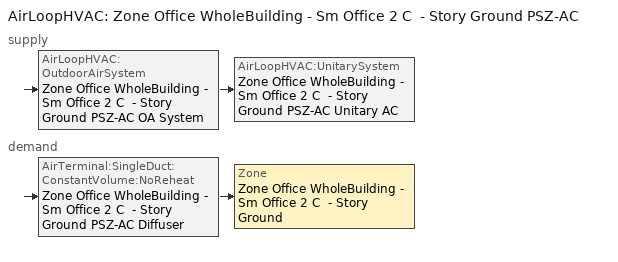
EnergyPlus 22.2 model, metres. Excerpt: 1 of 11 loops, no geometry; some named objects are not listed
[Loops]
AirLoopHVAC 'Zone Office WholeBuilding - Sm Office 2 C  - Story Ground PSZ-AC'
 supply: AirLoopHVAC:OutdoorAirSystem 'Zone Office WholeBuilding - Sm Office 2 C  - Story Ground PSZ-AC OA System' > AirLoopHVAC:UnitarySystem 'Zone Office WholeBuilding - Sm Office 2 C  - Story Ground PSZ-AC Unitary AC'
 demand: AirTerminal:SingleDuct:ConstantVolume:NoReheat 'Zone Office WholeBuilding - Sm Office 2 C  - Story Ground PSZ-AC Diffuser' > Zone 'Zone Office WholeBuilding - Sm Office 2 C  - Story Ground'
[ZoneControl:Thermostat]
Zone Office WholeBuilding - Sm Office 2 C  - Story Ground Thermostat: Zone or ZoneList=Zone Office WholeBuilding - Sm Office 2 C  - Story Ground; Control Type Schedule=Zone Office WholeBuilding - Sm Office 2 C  - Story Ground Thermostat Schedule; Control 1=Office WholeBuilding - Sm Office 2 - 90.1-2010 Thermostat 6; Temperature Difference Between Cutout And Setpoint {deltaC}=0
[ThermostatSetpoint:DualSetpoint]
Office WholeBuilding - Sm Office 2 - 90.1-2010 Thermostat 6: Heating Setpoint Temperature Schedule=OfficeSmall HTGSETP_SCH_NO_OPTIMUM; Cooling Setpoint Temperature Schedule=OfficeSmall CLGSETP_SCH_NO_OPTIMUM
[AirTerminal:SingleDuct:ConstantVolume:NoReheat]
Zone Office WholeBuilding - Sm Office 2 C  - Story Ground PSZ-AC Diffuser: Availability Schedule=Always On Discrete; Maximum Air Flow Rate {m3/s}=AutoSize
[Zone equipment]
Zone Office WholeBuilding - Sm Office 2 C  - Story Ground: Zone Office WholeBuilding - Sm Office 2 C  - Story Ground PSZ-AC Diffuser
[Sizing:Zone]
Zone Office WholeBuilding - Sm Office 2 C  - Story Ground: Zone Cooling Design Supply Air Temperature Input Method=SupplyAirTemperature; Zone Cooling Design Supply Air Temperature {C}=12.7778; Zone Cooling Design Supply Air Temperature Difference {deltaC}=11.11; Zone Heating Design Supply Air Temperature Input Method=SupplyAirTemperature; Zone Heating Design Supply Air Temperature {C}=50; Zone Heating Design Supply Air Temperature Difference {deltaC}=11.11; Zone Cooling Design Supply Air Humidity Ratio {kgWater/kgDryAir}=0.0085; Zone Heating Design Supply Air Humidity Ratio {kgWater/kgDryAir}=0.008; Design Specification Outdoor Air Object=Zone Office WholeBuilding - Sm Office 2 C  - Story Ground DSOA Space List; Cooling Design Air Flow Method=DesignDay; Cooling Design Air Flow Rate {m3/s}=0; Cooling Minimum Air Flow per Zone Floor Area {m3/s-m2}=0.000762; Cooling Minimum Air Flow {m3/s}=0; Cooling Minimum Air Flow Fraction=0; Heating Design Air Flow Method=DesignDay; Heating Design Air Flow Rate {m3/s}=0; Heating Maximum Air Flow per Zone Floor Area {m3/s-m2}=0.002032; Heating Maximum Air Flow {m3/s}=0.141576; Heating Maximum Air Flow Fraction=0.3; Account for Dedicated Outdoor Air System=No; Zone Load Sizing Method=Sensible Load Only No Latent Load; Zone Latent Cooling Design Supply Air Humidity Ratio Input Method=HumidityRatioDifference; Zone Cooling Design Supply Air Humidity Ratio Difference {kgWater/kgDryAir}=0.005; Zone Latent Heating Design Supply Air Humidity Ratio Input Method=HumidityRatioDifference; Zone Humidification Design Supply Air Humidity Ratio Difference {kgWater/kgDryAir}=0.005
[Controller:MechanicalVentilation]
Controller Mechanical Ventilation 7: Availability Schedule=Zone Office WholeBuilding - Sm Office 2 C  - Story Ground PSZ-AC Occ Sch; Demand Controlled Ventilation=No; System Outdoor Air Method=ZoneSum; Zone or ZoneList Name 1=Zone Office WholeBuilding - Sm Office 2 C  - Story Ground; Design Specification Outdoor Air Object Name 1=Office WholeBuilding - Sm Office 2 Ventilation
[DesignSpecification:OutdoorAir]
Office WholeBuilding - Sm Office 2 Ventilation: Outdoor Air Method=Sum; Outdoor Air Flow per Person {m3/s-person}=0; Outdoor Air Flow per Zone Floor Area {m3/s-m2}=0.0004318; Outdoor Air Flow per Zone {m3/s}=0; Outdoor Air Flow Air Changes per Hour {1/hr}=0
[DesignSpecification:OutdoorAir:SpaceList]
Zone Office WholeBuilding - Sm Office 2 C  - Story Ground DSOA Space List: Space Name 1=Office WholeBuilding - Sm Office 2 C  - Story Ground; Space Design Specification Outdoor Air Object Name 1=Office WholeBuilding - Sm Office 2 Ventilation
[AirLoopHVAC]
Zone Office WholeBuilding - Sm Office 2 C  - Story Ground PSZ-AC: Design Supply Air Flow Rate {m3/s}=AutoSize; Design Return Air Flow Fraction of Supply Air Flow=1
[Sizing:System]
Zone Office WholeBuilding - Sm Office 2 C  - Story Ground PSZ-AC: Type of Load to Size On=Sensible; Design Outdoor Air Flow Rate {m3/s}=Autosize; Central Heating Maximum System Air Flow Ratio=1; Preheat Design Temperature {C}=7.22222; Preheat Design Humidity Ratio {kgWater/kgDryAir}=0.008; Precool Design Temperature {C}=12.7778; Precool Design Humidity Ratio {kgWater/kgDryAir}=0.008; Central Cooling Design Supply Air Temperature {C}=12.7778; Central Heating Design Supply Air Temperature {C}=50; Type of Zone Sum to Use=Coincident; 100% Outdoor Air in Cooling=No; 100% Outdoor Air in Heating=No; Central Cooling Design Supply Air Humidity Ratio {kgWater/kgDryAir}=0.0085; Central Heating Design Supply Air Humidity Ratio {kgWater/kgDryAir}=0.008; Cooling Supply Air Flow Rate Method=DesignDay; Cooling Supply Air Flow Rate {m3/s}=0; Cooling Supply Air Flow Rate Per Floor Area {m3/s-m2}=0.00996765; Cooling Fraction of Autosized Cooling Supply Air Flow Rate=1; Cooling Supply Air Flow Rate Per Unit Cooling Capacity {m3/s-W}=3.94755e-05; Heating Supply Air Flow Rate Method=DesignDay; Heating Supply Air Flow Rate {m3/s}=0; Heating Supply Air Flow Rate Per Floor Area {m3/s-m2}=0.00996765; Heating Fraction of Autosized Heating Supply Air Flow Rate=1; Heating Fraction of Autosized Cooling Supply Air Flow Rate=1; Heating Supply Air Flow Rate Per Unit Heating Capacity {m3/s-W}=3.15882e-05; System Outdoor Air Method=ZoneSum; Zone Maximum Outdoor Air Fraction=1; Cooling Design Capacity Method=CoolingDesignCapacity; Cooling Design Capacity {W}=Autosize; Cooling Design Capacity Per Floor Area {W/m2}=234.7; Fraction of Autosized Cooling Design Capacity=1; Heating Design Capacity Method=HeatingDesignCapacity; Heating Design Capacity {W}=Autosize; Heating Design Capacity Per Floor Area {W/m2}=157; Fraction of Autosized Heating Design Capacity=1; Central Cooling Capacity Control Method=OnOff; Occupant Diversity=Autosize
[Controller:OutdoorAir]
Zone Office WholeBuilding - Sm Office 2 C  - Story Ground PSZ-AC OA System Controller: Minimum Outdoor Air Flow Rate {m3/s}=Autosize; Maximum Outdoor Air Flow Rate {m3/s}=Autosize; Economizer Control Type=NoEconomizer; Economizer Control Action Type=ModulateFlow; Economizer Maximum Limit Dry-Bulb Temperature {C}=28; Economizer Maximum Limit Enthalpy {J/kg}=64000; Lockout Type=LockoutWithHeating; Minimum Limit Type=FixedMinimum; Minimum Outdoor Air Schedule=Zone Office WholeBuilding - Sm Office 2 C  - Story Ground PSZ-AC Occ Sch; Maximum Fraction of Outdoor Air Schedule=ZoneOfficeWholeBuildingSmOffice2CStoryGroundPSZACmaxOASch; Mechanical Ventilation Controller=Controller Mechanical Ventilation 7; High Humidity Control=No; Control High Indoor Humidity Based on Outdoor Humidity Ratio=Yes; Heat Recovery Bypass Control Type=BypassWhenWithinEconomizerLimits
[SetpointManager:MixedAir]
Zone Office WholeBuilding - Sm Office 2 C  - Story Ground PSZ-AC Mixed Air Node OS Default SPM: Control Variable=Temperature; Setpoint Node or NodeList=Zone Office WholeBuilding - Sm Office 2 C  - Story Ground PSZ-AC Mixed Air Node
[AirLoopHVAC:UnitarySystem]
Zone Office WholeBuilding - Sm Office 2 C  - Story Ground PSZ-AC Unitary AC: Control Type=Load; Controlling Zone or Thermostat Location=Zone Office WholeBuilding - Sm Office 2 C  - Story Ground; Dehumidification Control Type=None; Availability Schedule=Outage Availability Schedule; Supply Fan=Zone Office WholeBuilding - Sm Office 2 C  - Story Ground PSZ-AC Fan; Fan Placement=DrawThrough; Supply Air Fan Operating Mode Schedule=Zone Office WholeBuilding - Sm Office 2 C  - Story Ground PSZ-AC Occ Sch; Heating Coil=Zone Office WholeBuilding - Sm Office 2 C  - Story Ground PSZ-AC Gas Htg Coil 41kBtu/hr 0.8 Thermal Eff; DX Heating Coil Sizing Ratio=1; Cooling Coil=Zone Office WholeBuilding - Sm Office 2 C  - Story Ground PSZ-AC 1spd DX AC Clg Coil 16kBtu/hr 13.0SEER; Use DOAS DX Cooling Coil=No; Minimum Supply Air Temperature {C}=2; Latent Load Control=SensibleOnlyLoadControl; Supplemental Heating Coil=Zone Office WholeBuilding - Sm Office 2 C  - Story Ground PSZ-AC No Heat; Cooling Supply Air Flow Rate {m3/s}=Autosize; Heating Supply Air Flow Rate {m3/s}=Autosize; No Load Supply Air Flow Rate {m3/s}=Autosize; Maximum Supply Air Temperature {C}=80; Maximum Outdoor Dry-Bulb Temperature for Supplemental Heater Operation {C}=21; Maximum Cycling Rate {cycles/hr}=2.5; Heat Pump Time Constant {s}=60; Fraction of On-Cycle Power Use=0.01; Heat Pump Fan Delay Time {s}=60; Ancillary On-Cycle Electric Power {W}=0; Ancillary Off-Cycle Electric Power {W}=0
[Fan:OnOff]
Zone Office WholeBuilding - Sm Office 2 C  - Story Ground PSZ-AC Fan: Availability Schedule=Always On Discrete; Fan Total Efficiency=0.55575; Pressure Rise {Pa}=622.722; Maximum Flow Rate {m3/s}=Autosize; Motor Efficiency=0.855; Motor In Airstream Fraction=1; Fan Power Ratio Function of Speed Ratio Curve=Fan On Off Power Curve 6; Fan Efficiency Ratio Function of Speed Ratio Curve=Fan On Off Efficiency Curve 6
[Coil:Heating:Fuel]
Zone Office WholeBuilding - Sm Office 2 C  - Story Ground PSZ-AC Gas Htg Coil 41kBtu/hr 0.8 Thermal Eff: Availability Schedule=Always On Discrete; Fuel Type=NaturalGas; Burner Efficiency=0.8; Nominal Capacity {W}=AutoSize; Parasitic Electric Load {W}=0; Parasitic Fuel Load {W}=0
[Coil:Cooling:DX:SingleSpeed]
Zone Office WholeBuilding - Sm Office 2 C  - Story Ground PSZ-AC 1spd DX AC Clg Coil 16kBtu/hr 13.0SEER: Availability Schedule=Always On Discrete; Gross Rated Total Cooling Capacity {W}=Autosize; Gross Rated Sensible Heat Ratio=Autosize; Gross Rated Cooling COP {W/W}=3.91157; Rated Air Flow Rate {m3/s}=Autosize; Rated Evaporator Fan Power Per Volume Flow Rate 2017 {W/(m3/s)}=773.3; Rated Evaporator Fan Power Per Volume Flow Rate 2023 {W/(m3/s)}=934.4; Total Cooling Capacity Function of Temperature Curve=PSZ-Fine Storage DX Coil Cap-FT; Total Cooling Capacity Function of Flow Fraction Curve=DX Coil Cap-FF; Energy Input Ratio Function of Temperature Curve=PSZ-AC DX Coil EIR-FT; Energy Input Ratio Function of Flow Fraction Curve=Split DX Coil EIR-FF; Part Load Fraction Correlation Curve=HPACCOOLPLFFPLR; Minimum Outdoor Dry-Bulb Temperature for Compressor Operation {C}=-25; Nominal Time for Condensate Removal to Begin {s}=0; Ratio of Initial Moisture Evaporation Rate and Steady State Latent Capacity=0; Maximum Cycling Rate {cycles/hr}=0; Latent Capacity Time Constant {s}=0; Condenser Type=AirCooled; Evaporative Condenser Effectiveness=0.9; Evaporative Condenser Air Flow Rate {m3/s}=Autosize; Evaporative Condenser Pump Rated Power Consumption {W}=Autosize; Crankcase Heater Capacity {W}=0; Maximum Outdoor Dry-Bulb Temperature for Crankcase Heater Operation {C}=10; Basin Heater Capacity {W/K}=0; Basin Heater Setpoint Temperature {C}=2
[Coil:Heating:Electric]
Zone Office WholeBuilding - Sm Office 2 C  - Story Ground PSZ-AC No Heat: Availability Schedule=Always Off Discrete; Efficiency=1; Nominal Capacity {W}=0
[SetpointManager:SingleZone:Reheat]
Zone Office WholeBuilding - Sm Office 2 C  - Story Ground Setpoint Manager SZ Reheat: Control Variable=Temperature; Minimum Supply Air Temperature {C}=12.7778; Maximum Supply Air Temperature {C}=50; Control Zone=Zone Office WholeBuilding - Sm Office 2 C  - Story Ground; Setpoint Node or NodeList=Zone Office WholeBuilding - Sm Office 2 C  - Story Ground PSZ-AC Supply Outlet Node
[Schedule:Day:Interval]
OfficeSmall HTGSETP_SCH_NO_OPTIMUM Default; autogen OfficeSmall HTGSETP_SCH_NO_OPTIMUM 0_day_sch: Average, 06:00, 18.3368, 19:00, 18.3368, 24:00, 18.3368
Schedule Day 241: No, 01:00, 3.0562, 02:00, 6.11233, 03:00, 9.16845, 04:00, 12.2246, 05:00, 15.2807, 06:00, 18.3368, 07:00, 18.3368, 08:00, 18.3368, 09:00, 18.3368, 10:00, 18.3368, 11:00, 18.3368, 12:00, 18.3368, 13:00, 18.3368, 14:00, 18.3368, 15:00, 18.3368, 16:00, 18.3368, 17:00, 0, 18:00, 0, 19:00, 0, 20:00, 0, 21:00, 0, 22:00, 0, 23:00, 0, 24:00, 0
Schedule Day 242; Schedule Day 243; Schedule Day 244; Schedule Day 245; Schedule Day 246; Schedule Day 247; Schedule Day 210; Schedule Day 211; Schedule Day 212; Schedule Day 213; Schedule Day 214; Schedule Day 215; Schedule Day 10; Schedule Day 11; Schedule Day 12; Schedule Day 13; Schedule Day 14; Schedule Day 15; Schedule Day 50; Schedule Day 51; Schedule Day 52; Schedule Day 53; Schedule Day 54; Schedule Day 55: No, 01:00, 0, 02:00, 0, 03:00, 0, 04:00, 0, 05:00, 0, 06:00, 0, 07:00, 0, 08:00, 0, 09:00, 0, 10:00, 0, 11:00, 0, 12:00, 0, 13:00, 0, 14:00, 0, 15:00, 0, 16:00, 0, 17:00, 0, 18:00, 0, 19:00, 0, 20:00, 0, 21:00, 0, 22:00, 0, 23:00, 0, 24:00, 0
Schedule Day 248: No, 01:00, 0, 02:00, 0, 03:00, 0, 04:00, 0, 05:00, 0, 06:00, 0, 07:00, 0, 08:00, 0, 09:00, 0, 10:00, 0, 11:00, 0, 12:00, 0, 13:00, 0, 14:00, 0, 15:00, 0, 16:00, 0, 17:00, 18.3368, 18:00, 18.3368, 19:00, 18.3368, 20:00, 18.3368, 21:00, 18.3368, 22:00, 18.3368, 23:00, 18.3368, 24:00, 18.3368
OfficeSmall HTGSETP_SCH_NO_OPTIMUM Summer Design Day: No, 24:00, 15.56
OfficeSmall HTGSETP_SCH_NO_OPTIMUM Winter Design Day: No, 24:00, 21.11
OfficeSmall CLGSETP_SCH_NO_OPTIMUM Default: Average, 04:30, 69.3215, 24:00, 70.498
Schedule Day 209: No, 01:00, 15.4051, 02:00, 30.8098, 03:00, 46.2145, 04:00, 61.6192, 05:00, 69.3517, 06:00, 69.412, 07:00, 69.4723, 08:00, 69.5327, 09:00, 69.593, 10:00, 69.6533, 11:00, 69.7137, 12:00, 69.774, 13:00, 69.8343, 14:00, 69.8947, 15:00, 69.955, 16:00, 70.0153, 17:00, 0, 18:00, 0, 19:00, 0, 20:00, 0, 21:00, 0, 22:00, 0, 23:00, 0, 24:00, 0
Schedule Day 216: No, 01:00, 0, 02:00, 0, 03:00, 0, 04:00, 0, 05:00, 0, 06:00, 0, 07:00, 0, 08:00, 0, 09:00, 0, 10:00, 0, 11:00, 0, 12:00, 0, 13:00, 0, 14:00, 0, 15:00, 0, 16:00, 0, 17:00, 70.0756, 18:00, 70.136, 19:00, 70.1963, 20:00, 70.2566, 21:00, 70.317, 22:00, 70.3773, 23:00, 70.4376, 24:00, 70.498
OfficeSmall CLGSETP_SCH_NO_OPTIMUM Summer Design Day: No, 24:00, 23.89
OfficeSmall CLGSETP_SCH_NO_OPTIMUM Winter Design Day: No, 24:00, 29.44
Zone Office WholeBuilding - Sm Office 2 C  - Story Ground PSZ-AC Occ Sch Sunday; Zone Office WholeBuilding - Sm Office 2 C  - Story Ground PSZ-AC Occ Sch Default; Zone Office WholeBuilding - Sm Office 2 C  - Story Ground PSZ-AC Occ Sch Summer Design Day; Zone Office WholeBuilding - Sm Office 2 C  - Story Ground PSZ-AC Occ Sch Winter Design Day: No, 24:00, 1
Schedule Day 9: No, 01:00, 1, 02:00, 1, 03:00, 1, 04:00, 1, 05:00, 1, 06:00, 1, 07:00, 1, 08:00, 1, 09:00, 1, 10:00, 1, 11:00, 1, 12:00, 1, 13:00, 1, 14:00, 1, 15:00, 1, 16:00, 1, 17:00, 0, 18:00, 0, 19:00, 0, 20:00, 0, 21:00, 0, 22:00, 0, 23:00, 0, 24:00, 0
Schedule Day 16: No, 01:00, 0, 02:00, 0, 03:00, 0, 04:00, 0, 05:00, 0, 06:00, 0, 07:00, 0, 08:00, 0, 09:00, 0, 10:00, 0, 11:00, 0, 12:00, 0, 13:00, 0, 14:00, 0, 15:00, 0, 16:00, 0, 17:00, 1, 18:00, 1, 19:00, 1, 20:00, 1, 21:00, 1, 22:00, 1, 23:00, 1, 24:00, 1
Schedule Day 49: No, 01:00, 0.7, 02:00, 0.7, 03:00, 0.7, 04:00, 0.7, 05:00, 0.7, 06:00, 0.7, 07:00, 0.7, 08:00, 0.7, 09:00, 0.7, 10:00, 0.7, 11:00, 0.7, 12:00, 0.7, 13:00, 0.7, 14:00, 0.7, 15:00, 0.7, 16:00, 0.7, 17:00, 0, 18:00, 0, 19:00, 0, 20:00, 0, 21:00, 0, 22:00, 0, 23:00, 0, 24:00, 0
Schedule Day 56: No, 01:00, 0, 02:00, 0, 03:00, 0, 04:00, 0, 05:00, 0, 06:00, 0, 07:00, 0, 08:00, 0, 09:00, 0, 10:00, 0, 11:00, 0, 12:00, 0, 13:00, 0, 14:00, 0, 15:00, 0, 16:00, 0, 17:00, 0.7, 18:00, 0.7, 19:00, 0.7, 20:00, 0.7, 21:00, 0.7, 22:00, 0.7, 23:00, 0.7, 24:00, 0.7
ZoneOfficeWholeBuildingSmOffice2CStoryGroundPSZACmaxOASchDefault: No, 24:00, 0.7
[Schedule:Week:Daily]
OfficeSmall HTGSETP_SCH_NO_OPTIMUM Week Rule - Jan1-Mar4: OfficeSmall HTGSETP_SCH_NO_OPTIMUM Default, autogen OfficeSmall HTGSETP_SCH_NO_OPTIMUM 0_day_sch, OfficeSmall HTGSETP_SCH_NO_OPTIMUM Default, OfficeSmall HTGSETP_SCH_NO_OPTIMUM Default, OfficeSmall HTGSETP_SCH_NO_OPTIMUM Default, OfficeSmall HTGSETP_SCH_NO_OPTIMUM Default, OfficeSmall HTGSETP_SCH_NO_OPTIMUM Default, OfficeSmall HTGSETP_SCH_NO_OPTIMUM Default, OfficeSmall HTGSETP_SCH_NO_OPTIMUM Summer Design Day, OfficeSmall HTGSETP_SCH_NO_OPTIMUM Winter Design Day, OfficeSmall HTGSETP_SCH_NO_OPTIMUM Default, OfficeSmall HTGSETP_SCH_NO_OPTIMUM Default
OfficeSmall HTGSETP_SCH_NO_OPTIMUM Week Rule - Mar5-Oct28; OfficeSmall HTGSETP_SCH_NO_OPTIMUM Week Rule - Nov12-Dec31: autogen OfficeSmall HTGSETP_SCH_NO_OPTIMUM 0_day_sch, OfficeSmall HTGSETP_SCH_NO_OPTIMUM Default, OfficeSmall HTGSETP_SCH_NO_OPTIMUM Default, OfficeSmall HTGSETP_SCH_NO_OPTIMUM Default, OfficeSmall HTGSETP_SCH_NO_OPTIMUM Default, OfficeSmall HTGSETP_SCH_NO_OPTIMUM Default, OfficeSmall HTGSETP_SCH_NO_OPTIMUM Default, OfficeSmall HTGSETP_SCH_NO_OPTIMUM Default, OfficeSmall HTGSETP_SCH_NO_OPTIMUM Summer Design Day, OfficeSmall HTGSETP_SCH_NO_OPTIMUM Winter Design Day, OfficeSmall HTGSETP_SCH_NO_OPTIMUM Default, OfficeSmall HTGSETP_SCH_NO_OPTIMUM Default
OfficeSmall HTGSETP_SCH_NO_OPTIMUM Week Rule - Oct29-Nov4: autogen OfficeSmall HTGSETP_SCH_NO_OPTIMUM 0_day_sch, OfficeSmall HTGSETP_SCH_NO_OPTIMUM Default, Schedule Day 241, Schedule Day 242, Schedule Day 243, Schedule Day 244, Schedule Day 245, OfficeSmall HTGSETP_SCH_NO_OPTIMUM Default, OfficeSmall HTGSETP_SCH_NO_OPTIMUM Summer Design Day, OfficeSmall HTGSETP_SCH_NO_OPTIMUM Winter Design Day, OfficeSmall HTGSETP_SCH_NO_OPTIMUM Default, OfficeSmall HTGSETP_SCH_NO_OPTIMUM Default
OfficeSmall HTGSETP_SCH_NO_OPTIMUM Week Rule - Nov5-Nov11: Schedule Day 246, Schedule Day 247, Schedule Day 248, OfficeSmall HTGSETP_SCH_NO_OPTIMUM Default, OfficeSmall HTGSETP_SCH_NO_OPTIMUM Default, OfficeSmall HTGSETP_SCH_NO_OPTIMUM Default, OfficeSmall HTGSETP_SCH_NO_OPTIMUM Default, OfficeSmall HTGSETP_SCH_NO_OPTIMUM Default, OfficeSmall HTGSETP_SCH_NO_OPTIMUM Summer Design Day, OfficeSmall HTGSETP_SCH_NO_OPTIMUM Winter Design Day, OfficeSmall HTGSETP_SCH_NO_OPTIMUM Default, OfficeSmall HTGSETP_SCH_NO_OPTIMUM Default
OfficeSmall CLGSETP_SCH_NO_OPTIMUM Week Rule - Jan1-Oct28; OfficeSmall CLGSETP_SCH_NO_OPTIMUM Week Rule - Nov12-Dec31: OfficeSmall CLGSETP_SCH_NO_OPTIMUM Default, OfficeSmall CLGSETP_SCH_NO_OPTIMUM Default, OfficeSmall CLGSETP_SCH_NO_OPTIMUM Default, OfficeSmall CLGSETP_SCH_NO_OPTIMUM Default, OfficeSmall CLGSETP_SCH_NO_OPTIMUM Default, OfficeSmall CLGSETP_SCH_NO_OPTIMUM Default, OfficeSmall CLGSETP_SCH_NO_OPTIMUM Default, OfficeSmall CLGSETP_SCH_NO_OPTIMUM Default, OfficeSmall CLGSETP_SCH_NO_OPTIMUM Summer Design Day, OfficeSmall CLGSETP_SCH_NO_OPTIMUM Winter Design Day, OfficeSmall CLGSETP_SCH_NO_OPTIMUM Default, OfficeSmall CLGSETP_SCH_NO_OPTIMUM Default
OfficeSmall CLGSETP_SCH_NO_OPTIMUM Week Rule - Oct29-Nov4: OfficeSmall CLGSETP_SCH_NO_OPTIMUM Default, OfficeSmall CLGSETP_SCH_NO_OPTIMUM Default, Schedule Day 209, Schedule Day 210, Schedule Day 211, Schedule Day 212, Schedule Day 213, OfficeSmall CLGSETP_SCH_NO_OPTIMUM Default, OfficeSmall CLGSETP_SCH_NO_OPTIMUM Summer Design Day, OfficeSmall CLGSETP_SCH_NO_OPTIMUM Winter Design Day, OfficeSmall CLGSETP_SCH_NO_OPTIMUM Default, OfficeSmall CLGSETP_SCH_NO_OPTIMUM Default
OfficeSmall CLGSETP_SCH_NO_OPTIMUM Week Rule - Nov5-Nov11: Schedule Day 214, Schedule Day 215, Schedule Day 216, OfficeSmall CLGSETP_SCH_NO_OPTIMUM Default, OfficeSmall CLGSETP_SCH_NO_OPTIMUM Default, OfficeSmall CLGSETP_SCH_NO_OPTIMUM Default, OfficeSmall CLGSETP_SCH_NO_OPTIMUM Default, OfficeSmall CLGSETP_SCH_NO_OPTIMUM Default, OfficeSmall CLGSETP_SCH_NO_OPTIMUM Summer Design Day, OfficeSmall CLGSETP_SCH_NO_OPTIMUM Winter Design Day, OfficeSmall CLGSETP_SCH_NO_OPTIMUM Default, OfficeSmall CLGSETP_SCH_NO_OPTIMUM Default
Zone Office WholeBuilding - Sm Office 2 C  - Story Ground PSZ-AC Occ Sch Week Rule - Jan1-Oct28; Zone Office WholeBuilding - Sm Office 2 C  - Story Ground PSZ-AC Occ Sch Week Rule - Nov12-Dec31: Zone Office WholeBuilding - Sm Office 2 C  - Story Ground PSZ-AC Occ Sch Sunday, Zone Office WholeBuilding - Sm Office 2 C  - Story Ground PSZ-AC Occ Sch Sunday, Zone Office WholeBuilding - Sm Office 2 C  - Story Ground PSZ-AC Occ Sch Sunday, Zone Office WholeBuilding - Sm Office 2 C  - Story Ground PSZ-AC Occ Sch Sunday, Zone Office WholeBuilding - Sm Office 2 C  - Story Ground PSZ-AC Occ Sch Default, Zone Office WholeBuilding - Sm Office 2 C  - Story Ground PSZ-AC Occ Sch Sunday, Zone Office WholeBuilding - Sm Office 2 C  - Story Ground PSZ-AC Occ Sch Sunday, Zone Office WholeBuilding - Sm Office 2 C  - Story Ground PSZ-AC Occ Sch Default, Zone Office WholeBuilding - Sm Office 2 C  - Story Ground PSZ-AC Occ Sch Summer Design Day, Zone Office WholeBuilding - Sm Office 2 C  - Story Ground PSZ-AC Occ Sch Winter Design Day, Zone Office WholeBuilding - Sm Office 2 C  - Story Ground PSZ-AC Occ Sch Default, Zone Office WholeBuilding - Sm Office 2 C  - Story Ground PSZ-AC Occ Sch Default
Zone Office WholeBuilding - Sm Office 2 C  - Story Ground PSZ-AC Occ Sch Week Rule - Oct29-Nov4: Zone Office WholeBuilding - Sm Office 2 C  - Story Ground PSZ-AC Occ Sch Sunday, Zone Office WholeBuilding - Sm Office 2 C  - Story Ground PSZ-AC Occ Sch Sunday, Schedule Day 9, Schedule Day 10, Schedule Day 11, Schedule Day 12, Schedule Day 13, Zone Office WholeBuilding - Sm Office 2 C  - Story Ground PSZ-AC Occ Sch Default, Zone Office WholeBuilding - Sm Office 2 C  - Story Ground PSZ-AC Occ Sch Summer Design Day, Zone Office WholeBuilding - Sm Office 2 C  - Story Ground PSZ-AC Occ Sch Winter Design Day, Zone Office WholeBuilding - Sm Office 2 C  - Story Ground PSZ-AC Occ Sch Default, Zone Office WholeBuilding - Sm Office 2 C  - Story Ground PSZ-AC Occ Sch Default
Zone Office WholeBuilding - Sm Office 2 C  - Story Ground PSZ-AC Occ Sch Week Rule - Nov5-Nov11: Schedule Day 14, Schedule Day 15, Schedule Day 16, Zone Office WholeBuilding - Sm Office 2 C  - Story Ground PSZ-AC Occ Sch Sunday, Zone Office WholeBuilding - Sm Office 2 C  - Story Ground PSZ-AC Occ Sch Default, Zone Office WholeBuilding - Sm Office 2 C  - Story Ground PSZ-AC Occ Sch Sunday, Zone Office WholeBuilding - Sm Office 2 C  - Story Ground PSZ-AC Occ Sch Sunday, Zone Office WholeBuilding - Sm Office 2 C  - Story Ground PSZ-AC Occ Sch Default, Zone Office WholeBuilding - Sm Office 2 C  - Story Ground PSZ-AC Occ Sch Summer Design Day, Zone Office WholeBuilding - Sm Office 2 C  - Story Ground PSZ-AC Occ Sch Winter Design Day, Zone Office WholeBuilding - Sm Office 2 C  - Story Ground PSZ-AC Occ Sch Default, Zone Office WholeBuilding - Sm Office 2 C  - Story Ground PSZ-AC Occ Sch Default
ZoneOfficeWholeBuildingSmOffice2CStoryGroundPSZACmaxOASch Week Rule - Jan1-Oct28; ZoneOfficeWholeBuildingSmOffice2CStoryGroundPSZACmaxOASch Week Rule - Nov12-Dec31: ZoneOfficeWholeBuildingSmOffice2CStoryGroundPSZACmaxOASchDefault, ZoneOfficeWholeBuildingSmOffice2CStoryGroundPSZACmaxOASchDefault, ZoneOfficeWholeBuildingSmOffice2CStoryGroundPSZACmaxOASchDefault, ZoneOfficeWholeBuildingSmOffice2CStoryGroundPSZACmaxOASchDefault, ZoneOfficeWholeBuildingSmOffice2CStoryGroundPSZACmaxOASchDefault, ZoneOfficeWholeBuildingSmOffice2CStoryGroundPSZACmaxOASchDefault, ZoneOfficeWholeBuildingSmOffice2CStoryGroundPSZACmaxOASchDefault, ZoneOfficeWholeBuildingSmOffice2CStoryGroundPSZACmaxOASchDefault, ZoneOfficeWholeBuildingSmOffice2CStoryGroundPSZACmaxOASchDefault, ZoneOfficeWholeBuildingSmOffice2CStoryGroundPSZACmaxOASchDefault, ZoneOfficeWholeBuildingSmOffice2CStoryGroundPSZACmaxOASchDefault, ZoneOfficeWholeBuildingSmOffice2CStoryGroundPSZACmaxOASchDefault
ZoneOfficeWholeBuildingSmOffice2CStoryGroundPSZACmaxOASch Week Rule - Oct29-Nov4: ZoneOfficeWholeBuildingSmOffice2CStoryGroundPSZACmaxOASchDefault, ZoneOfficeWholeBuildingSmOffice2CStoryGroundPSZACmaxOASchDefault, Schedule Day 49, Schedule Day 50, Schedule Day 51, Schedule Day 52, Schedule Day 53, ZoneOfficeWholeBuildingSmOffice2CStoryGroundPSZACmaxOASchDefault, ZoneOfficeWholeBuildingSmOffice2CStoryGroundPSZACmaxOASchDefault, ZoneOfficeWholeBuildingSmOffice2CStoryGroundPSZACmaxOASchDefault, ZoneOfficeWholeBuildingSmOffice2CStoryGroundPSZACmaxOASchDefault, ZoneOfficeWholeBuildingSmOffice2CStoryGroundPSZACmaxOASchDefault
ZoneOfficeWholeBuildingSmOffice2CStoryGroundPSZACmaxOASch Week Rule - Nov5-Nov11: Schedule Day 54, Schedule Day 55, Schedule Day 56, ZoneOfficeWholeBuildingSmOffice2CStoryGroundPSZACmaxOASchDefault, ZoneOfficeWholeBuildingSmOffice2CStoryGroundPSZACmaxOASchDefault, ZoneOfficeWholeBuildingSmOffice2CStoryGroundPSZACmaxOASchDefault, ZoneOfficeWholeBuildingSmOffice2CStoryGroundPSZACmaxOASchDefault, ZoneOfficeWholeBuildingSmOffice2CStoryGroundPSZACmaxOASchDefault, ZoneOfficeWholeBuildingSmOffice2CStoryGroundPSZACmaxOASchDefault, ZoneOfficeWholeBuildingSmOffice2CStoryGroundPSZACmaxOASchDefault, ZoneOfficeWholeBuildingSmOffice2CStoryGroundPSZACmaxOASchDefault, ZoneOfficeWholeBuildingSmOffice2CStoryGroundPSZACmaxOASchDefault
[Schedule:Year]
OfficeSmall HTGSETP_SCH_NO_OPTIMUM: OfficeSmall HTGSETP_SCH_NO_OPTIMUM Week Rule - Jan1-Mar4, 1, 1, 3, 4, OfficeSmall HTGSETP_SCH_NO_OPTIMUM Week Rule - Mar5-Oct28, 3, 5, 10, 28, OfficeSmall HTGSETP_SCH_NO_OPTIMUM Week Rule - Oct29-Nov4, 10, 29, 11, 4, OfficeSmall HTGSETP_SCH_NO_OPTIMUM Week Rule - Nov5-Nov11, 11, 5, 11, 11, OfficeSmall HTGSETP_SCH_NO_OPTIMUM Week Rule - Nov12-Dec31, 11, 12, 12, 31
OfficeSmall CLGSETP_SCH_NO_OPTIMUM: OfficeSmall CLGSETP_SCH_NO_OPTIMUM Week Rule - Jan1-Oct28, 1, 1, 10, 28, OfficeSmall CLGSETP_SCH_NO_OPTIMUM Week Rule - Oct29-Nov4, 10, 29, 11, 4, OfficeSmall CLGSETP_SCH_NO_OPTIMUM Week Rule - Nov5-Nov11, 11, 5, 11, 11, OfficeSmall CLGSETP_SCH_NO_OPTIMUM Week Rule - Nov12-Dec31, 11, 12, 12, 31
Zone Office WholeBuilding - Sm Office 2 C  - Story Ground PSZ-AC Occ Sch: Zone Office WholeBuilding - Sm Office 2 C  - Story Ground PSZ-AC Occ Sch Week Rule - Jan1-Oct28, 1, 1, 10, 28, Zone Office WholeBuilding - Sm Office 2 C  - Story Ground PSZ-AC Occ Sch Week Rule - Oct29-Nov4, 10, 29, 11, 4, Zone Office WholeBuilding - Sm Office 2 C  - Story Ground PSZ-AC Occ Sch Week Rule - Nov5-Nov11, 11, 5, 11, 11, Zone Office WholeBuilding - Sm Office 2 C  - Story Ground PSZ-AC Occ Sch Week Rule - Nov12-Dec31, 11, 12, 12, 31
ZoneOfficeWholeBuildingSmOffice2CStoryGroundPSZACmaxOASch: ZoneOfficeWholeBuildingSmOffice2CStoryGroundPSZACmaxOASch Week Rule - Jan1-Oct28, 1, 1, 10, 28, ZoneOfficeWholeBuildingSmOffice2CStoryGroundPSZACmaxOASch Week Rule - Oct29-Nov4, 10, 29, 11, 4, ZoneOfficeWholeBuildingSmOffice2CStoryGroundPSZACmaxOASch Week Rule - Nov5-Nov11, 11, 5, 11, 11, ZoneOfficeWholeBuildingSmOffice2CStoryGroundPSZACmaxOASch Week Rule - Nov12-Dec31, 11, 12, 12, 31
[Schedule:Compact]
Zone Office WholeBuilding - Sm Office 2 C  - Story Ground Thermostat Schedule: Through: 12/31, For: AllDays, Until: 24:00, 4
Outage Availability Schedule: Through: 01/01, For: AllDays, Until: 24:00, 1, Through: 01/02, For: AllDays, Until: 24:00, 1, Through: 01/03, For: AllDays, Until: 24:00, 1, Through: 01/04, For: AllDays, Until: 24:00, 1, Through: 01/05, For: AllDays, Until: 24:00, 1, Through: 01/06, For: AllDays, Until: 24:00, 1, Through: 01/07, For: AllDays, Until: 24:00, 1, Through: 01/08, For: AllDays, Until: 24:00, 1, Through: 01/09, For: AllDays, Until: 24:00, 1, Through: 01/10, For: AllDays, Until: 24:00, 1, Through: 01/11, For: AllDays, Until: 24:00, 1, Through: 01/12, For: AllDays, Until: 24:00, 1, Through: 01/13, For: AllDays, Until: 24:00, 1, Through: 01/14, For: AllDays, Until: 24:00, 1, Through: 01/15, For: AllDays, Until: 24:00, 1, Through: 01/16, For: AllDays, Until: 24:00, 1, Through: 01/17, For: AllDays, Until: 24:00, 1, Through: 01/18, For: AllDays, Until: 24:00, 1, Through: 01/19, For: AllDays, Until: 24:00, 1, Through: 01/20, For: AllDays, Until: 24:00, 1, Through: 01/21, For: AllDays, Until: 24:00, 1, Through: 01/22, For: AllDays, Until: 24:00, 1, Through: 01/23, For: AllDays, Until: 24:00, 1, Through: 01/24, For: AllDays, Until: 24:00, 1, Through: 01/25, For: AllDays, Until: 24:00, 1, Through: 01/26, For: AllDays, Until: 24:00, 1, Through: 01/27, For: AllDays, Until: 24:00, 1, Through: 01/28, For: AllDays, Until: 24:00, 1, Through: 01/29, For: AllDays, Until: 24:00, 1, Through: 01/30, For: AllDays, Until: 24:00, 1, Through: 01/31, For: AllDays, Until: 24:00, 1, Through: 02/01, For: AllDays, Until: 24:00, 1, Through: 02/02, For: AllDays, Until: 24:00, 1, Through: 02/03, For: AllDays, Until: 24:00, 1, Through: 02/04, For: AllDays, Until: 24:00, 1, Through: 02/05, For: AllDays, Until: 24:00, 1, Through: 02/06, For: AllDays, Until: 24:00, 1, Through: 02/07, For: AllDays, Until: 24:00, 1, Through: 02/08, For: AllDays, Until: 24:00, 1, Through: 02/09, For: AllDays, Until: 24:00, 1, Through: 02/10, For: AllDays, Until: 24:00, 1, Through: 02/11, For: AllDays, Until: 24:00, 1, Through: 02/12, For: AllDays, Until: 24:00, 1, Through: 02/13, For: AllDays, Until: 24:00, 1, Through: 02/14, For: AllDays, Until: 24:00, 1, Through: 02/15, For: AllDays, Until: 24:00, 1, Through: 02/16, For: AllDays, Until: 24:00, 1, Through: 02/17, For: AllDays, Until: 24:00, 1, Through: 02/18, For: AllDays, Until: 24:00, 1, Through: 02/19, For: AllDays, Until: 24:00, 1, Through: 02/20, For: AllDays, Until: 24:00, 1, Through: 02/21, For: AllDays, Until: 24:00, 1, Through: 02/22, For: AllDays, Until: 24:00, 1, Through: 02/23, For: AllDays, Until: 24:00, 1, Through: 02/24, For: AllDays, Until: 24:00, 1, Through: 02/25, For: AllDays, Until: 24:00, 1, Through: 02/26, For: AllDays, Until: 24:00, 1, Through: 02/27, For: AllDays, Until: 24:00, 1, Through: 02/28, For: AllDays, Until: 24:00, 1, Through: 03/01, For: AllDays, Until: 24:00, 1, Through: 03/02, For: AllDays, Until: 24:00, 1, Through: 03/03, For: AllDays, Until: 24:00, 1, Through: 03/04, For: AllDays, Until: 24:00, 1, Through: 03/05, For: AllDays, Until: 24:00, 1, Through: 03/06, For: AllDays, Until: 24:00, 1, Through: 03/07, For: AllDays, Until: 24:00, 1, Through: 03/08, For: AllDays, Until: 24:00, 1, Through: 03/09, For: AllDays, Until: 24:00, 1, Through: 03/10, For: AllDays, Until: 24:00, 1, Through: 03/11, For: AllDays, Until: 24:00, 1, Through: 03/12, For: AllDays, Until: 24:00, 1, Through: 03/13, For: AllDays, Until: 24:00, 1, Through: 03/14, For: AllDays, Until: 24:00, 1, Through: 03/15, For: AllDays, Until: 24:00, 1, Through: 03/16, For: AllDays, Until: 24:00, 1, Through: 03/17, For: AllDays, Until: 24:00, 1, Through: 03/18, For: AllDays, Until: 24:00, 1, Through: 03/19, For: AllDays, Until: 24:00, 1, Through: 03/20, For: AllDays, Until: 24:00, 1, Through: 03/21, For: AllDays, Until: 24:00, 1, Through: 03/22, For: AllDays, Until: 24:00, 1, Through: 03/23, For: AllDays, Until: 24:00, 1, Through: 03/24, For: AllDays, Until: 24:00, 1, Through: 03/25, For: AllDays, Until: 24:00, 1, Through: 03/26, For: AllDays, Until: 24:00, 1, Through: 03/27, For: AllDays, Until: 24:00, 1, Through: 03/28, For: AllDays, Until: 24:00, 1, Through: 03/29, For: AllDays, Until: 24:00, 1, Through: 03/30, For: AllDays, Until: 24:00, 1, Through: 03/31, For: AllDays, Until: 24:00, 1, Through: 04/01, For: AllDays, Until: 24:00, 1, Through: 04/02, For: AllDays, Until: 24:00, 1, Through: 04/03, For: AllDays, Until: 24:00, 1, Through: 04/04, For: AllDays, Until: 24:00, 1, Through: 04/05, For: AllDays, Until: 24:00, 1, Through: 04/06, For: AllDays, Until: 24:00, 1, Through: 04/07, For: AllDays, Until: 24:00, 1, Through: 04/08, For: AllDays, Until: 24:00, 1, Through: 04/09, For: AllDays, Until: 24:00, 1, Through: 04/10, For: AllDays, Until: 24:00, 1, Through: 04/11, For: AllDays, Until: 24:00, 1, Through: 04/12, For: AllDays, Until: 24:00, 1, Through: 04/13, For: AllDays, Until: 24:00, 1, Through: 04/14, For: AllDays, Until: 24:00, 1, Through: 04/15, For: AllDays, Until: 24:00, 1, Through: 04/16, For: AllDays, Until: 24:00, 1, Through: 04/17, For: AllDays, Until: 24:00, 1, Through: 04/18, For: AllDays, Until: 24:00, 1, Through: 04/19, For: AllDays, Until: 24:00, 1, Through: 04/20, For: AllDays, Until: 24:00, 1, Through: 04/21, For: AllDays, Until: 24:00, 1, Through: 04/22, For: AllDays, Until: 24:00, 1, Through: 04/23, For: AllDays, Until: 24:00, 1, Through: 04/24, For: AllDays, Until: 24:00, 1, Through: 04/25, For: AllDays, Until: 24:00, 1, Through: 04/26, For: AllDays, Until: 24:00, 1, Through: 04/27, For: AllDays, Until: 24:00, 1, Through: 04/28, For: AllDays, Until: 24:00, 1, Through: 04/29, For: AllDays, Until: 24:00, 1, Through: 04/30, For: AllDays, Until: 24:00, 1, Through: 05/01, For: AllDays, Until: 24:00, 1, Through: 05/02, For: AllDays, Until: 24:00, 1, Through: 05/03, For: AllDays, Until: 24:00, 1, Through: 05/04, For: AllDays, Until: 24:00, 1, Through: 05/05, For: AllDays, Until: 24:00, 1, Through: 05/06, For: AllDays, Until: 24:00, 1, Through: 05/07, For: AllDays, Until: 24:00, 1, Through: 05/08, For: AllDays, Until: 24:00, 1, Through: 05/09, For: AllDays, Until: 24:00, 1, Through: 05/10, For: AllDays, Until: 24:00, 1, Through: 05/11, For: AllDays, Until: 24:00, 1, Through: 05/12, For: AllDays, Until: 24:00, 1, Through: 05/13, For: AllDays, Until: 24:00, 1, Through: 05/14, For: AllDays, Until: 24:00, 1, Through: 05/15, For: AllDays, Until: 24:00, 1, Through: 05/16, For: AllDays, Until: 24:00, 1, Through: 05/17, For: AllDays, Until: 24:00, 1, Through: 05/18, For: AllDays, Until: 24:00, 1, Through: 05/19, For: AllDays, Until: 24:00, 1, Through: 05/20, For: AllDays, Until: 24:00, 1, Through: 05/21, For: AllDays, Until: 24:00, 1, Through: 05/22, For: AllDays, Until: 24:00, 1, Through: 05/23, For: AllDays, Until: 24:00, 1, Through: 05/24, For: AllDays, Until: 24:00, 1, Through: 05/25, For: AllDays, Until: 24:00, 1, Through: 05/26, For: AllDays, Until: 24:00, 1, Through: 05/27, For: AllDays, Until: 24:00, 1, Through: 05/28, For: AllDays, Until: 24:00, 1, Through: 05/29, For: AllDays, Until: 24:00, 1, Through: 05/30, For: AllDays, Until: 24:00, 1, Through: 05/31, For: AllDays, Until: 24:00, 1, Through: 06/01, For: AllDays, Until: 24:00, 1, Through: 06/02, For: AllDays, Until: 24:00, 1, Through: 06/03, For: AllDays, Until: 24:00, 1, Through: 06/04, For: AllDays, Until: 24:00, 1, Through: 06/05, For: AllDays, Until: 24:00, 1, Through: 06/06, For: AllDays, Until: 24:00, 1, Through: 06/07, For: AllDays, Until: 24:00, 1, Through: 06/08, For: AllDays, Until: 24:00, 1, Through: 06/09, For: AllDays, Until: 24:00, 1, Through: 06/10, For: AllDays, Until: 24:00, 1, Through: 06/11, For: AllDays, Until: 24:00, 1, Through: 06/12, For: AllDays, Until: 24:00, 1, Through: 06/13, For: AllDays, Until: 24:00, 1, Through: 06/14, For: AllDays, Until: 24:00, 1, Through: 06/15, For: AllDays, Until: 24:00, 1, Through: 06/16, For: AllDays, Until: 24:00, 1, Through: 06/17, For: AllDays, Until: 24:00, 1, Through: 06/18, For: AllDays, Until: 24:00, 1, Through: 06/19, For: AllDays, Until: 24:00, 1, Through: 06/20, For: AllDays, Until: 24:00, 1, Through: 06/21, For: AllDays, Until: 24:00, 1, Through: 06/22, For: AllDays, Until: 24:00, 1, Through: 06/23, For: AllDays, Until: 24:00, 1, Through: 06/24, For: AllDays, Until: 24:00, 1, Through: 06/25, For: AllDays, Until: 24:00, 1, Through: 06/26, For: AllDays, Until: 24:00, 1, Through: 06/27, For: AllDays, Until: 24:00, 1, Through: 06/28, For: AllDays, Until: 24:00, 1, Through: 06/29, For: AllDays, Until: 24:00, 1, Through: 06/30, For: AllDays, Until: 24:00, 1, Through: 07/01, For: AllDays, Until: 24:00, 1, Through: 07/02, For: AllDays, Until: 24:00, 1, Through: 07/03, For: AllDays, Until: 24:00, 1, Through: 07/04, For: AllDays, Until: 24:00, 1, Through: 07/05, For: AllDays, Until: 24:00, 1, Through: 07/06, For: AllDays, Until: 24:00, 1, Through: 07/07, For: AllDays, Until: 24:00, 1, Through: 07/08, For: AllDays, Until: 24:00, 1, Through: 07/09, For: AllDays, Until: 24:00, 1, Through: 07/10, For: AllDays, Until: 24:00, 1, Through: 07/11, For: AllDays, Until: 24:00, 1, Through: 07/12, For: AllDays, Until: 24:00, 1, Through: 07/13, For: AllDays, Until: 24:00, 1, Through: 07/14, For: AllDays, Until: 24:00, 1, Through: 07/15, For: AllDays, Until: 24:00, 1, Through: 07/16, For: AllDays, Until: 24:00, 1, Through: 07/17, For: AllDays, Until: 24:00, 1, Through: 07/18, For: AllDays, Until: 24:00, 1, Through: 07/19, For: AllDays, Until: 24:00, 1, Through: 07/20, For: AllDays, Until: 24:00, 1, Through: 07/21, For: AllDays, Until: 24:00, 1, Through: 07/22, For: AllDays, Until: 24:00, 1, Through: 07/23, For: AllDays, Until: 24:00, 1, Through: 07/24, For: AllDays, Until: 24:00, 1, Through: 07/25, For: AllDays, Until: 24:00, 1, Through: 07/26, For: AllDays, Until: 24:00, 1, Through: 07/27, For: AllDays, Until: 24:00, 1, Through: 07/28, For: AllDays, Until: 24:00, 1, Through: 07/29, For: AllDays, Until: 24:00, 1, Through: 07/30, For: AllDays, Until: 24:00, 1, Through: 07/31, For: AllDays, Until: 24:00, 1, Through: 08/01, For: AllDays, Until: 24:00, 1, Through: 08/02, For: AllDays, Until: 24:00, 1, Through: 08/03, For: AllDays, Until: 24:00, 1, Through: 08/04, For: AllDays, Until: 24:00, 1, Through: 08/05, For: AllDays, Until: 24:00, 1, Through: 08/06, For: AllDays, Until: 24:00, 1, Through: 08/07, For: AllDays, Until: 24:00, 1, Through: 08/08, For: AllDays, Until: 24:00, 1, Through: 08/09, For: AllDays, Until: 24:00, 1, Through: 08/10, For: AllDays, Until: 24:00, 1, Through: 08/11, For: AllDays, Until: 24:00, 1, Through: 08/12, For: AllDays, Until: 24:00, 1, Through: 08/13, For: AllDays, Until: 24:00, 1, Through: 08/14, For: AllDays, Until: 24:00, 1, Through: 08/15, For: AllDays, Until: 24:00, 1, Through: 08/16, For: AllDays, Until: 24:00, 1, Through: 08/17, For: AllDays, Until: 24:00, 1, Through: 08/18, For: AllDays, Until: 24:00, 1, Through: 08/19, For: AllDays, Until: 24:00, 1, Through: 08/20, For: AllDays, Until: 24:00, 1, Through: 08/21, For: AllDays, Until: 24:00, 1, Through: 08/22, For: AllDays, Until: 24:00, 1, Through: 08/23, For: AllDays, Until: 24:00, 1, Through: 08/24, For: AllDays, Until: 24:00, 1, Through: 08/25, For: AllDays, Until: 24:00, 1, Through: 08/26, For: AllDays, Until: 24:00, 1, Through: 08/27, For: AllDays, Until: 24:00, 1, Through: 08/28, For: AllDays, Until: 24:00, 1, Through: 08/29, For: AllDays, Until: 24:00, 1, Through: 08/30, For: AllDays, Until: 24:00, 1, Through: 08/31, For: AllDays, Until: 24:00, 1, Through: 09/01, For: AllDays, Until: 24:00, 1, Through: 09/02, For: AllDays, Until: 24:00, 1, Through: 09/03, For: AllDays, Until: 24:00, 1, Through: 09/04, For: AllDays, Until: 24:00, 1, Through: 09/05, For: AllDays, Until: 24:00, 1, Through: 09/06, For: AllDays, Until: 24:00, 1, Through: 09/07, For: AllDays, Until: 24:00, 1, Through: 09/08, For: AllDays, Until: 24:00, 1, Through: 09/09, For: AllDays, Until: 24:00, 1, Through: 09/10, For: AllDays, Until: 24:00, 1, Through: 09/11, For: AllDays, Until: 24:00, 1, Through: 09/12, For: AllDays, Until: 24:00, 1, Through: 09/13, For: AllDays, Until: 24:00, 1, Through: 09/14, For: AllDays, Until: 24:00, 1, Through: 09/15, For: AllDays, Until: 24:00, 1, Through: 09/16, For: AllDays, Until: 24:00, 1, Through: 09/17, For: AllDays, Until: 24:00, 1, Through: 09/18, For: AllDays, Until: 24:00, 1, Through: 09/19, For: AllDays, Until: 24:00, 1, Through: 09/20, For: AllDays, Until: 24:00, 1, Through: 09/21, For: AllDays, Until: 24:00, 1, Through: 09/22, For: AllDays, Until: 24:00, 1, Through: 09/23, For: AllDays, Until: 24:00, 1, Through: 09/24, For: AllDays, Until: 24:00, 1, Through: 09/25, For: AllDays, Until: 24:00, 1, Through: 09/26, For: AllDays, Until: 24:00, 1, Through: 09/27, For: AllDays, Until: 24:00, 1, Through: 09/28, For: AllDays, Until: 24:00, 1, Through: 09/29, For: AllDays, Until: 24:00, 1, Through: 09/30, For: AllDays, Until: 24:00, 1, Through: 10/01, For: AllDays, Until: 24:00, 1, Through: 10/02, For: AllDays, Until: 24:00, 1, Through: 10/03, For: AllDays, Until: 24:00, 1, Through: 10/04, For: AllDays, Until: 24:00, 1, Through: 10/05, For: AllDays, Until: 24:00, 1, Through: 10/06, For: AllDays, Until: 24:00, 1, Through: 10/07, For: AllDays, Until: 24:00, 1, Through: 10/08, For: AllDays, Until: 24:00, 1, Through: 10/09, For: AllDays, Until: 24:00, 1, Through: 10/10, For: AllDays, Until: 24:00, 1, Through: 10/11, For: AllDays, Until: 24:00, 1, Through: 10/12, For: AllDays, Until: 24:00, 1, Through: 10/13, For: AllDays, Until: 24:00, 1, Through: 10/14, For: AllDays, Until: 24:00, 1, Through: 10/15, For: AllDays, Until: 24:00, 1, Through: 10/16, For: AllDays, Until: 24:00, 1, Through: 10/17, For: AllDays, Until: 24:00, 1, Through: 10/18, For: AllDays, Until: 24:00, 1, Through: 10/19, For: AllDays, Until: 24:00, 1, Through: 10/20, For: AllDays, Until: 24:00, 1, Through: 10/21, For: AllDays, Until: 24:00, 1, Through: 10/22, For: AllDays, Until: 24:00, 1, Through: 10/23, For: AllDays, Until: 24:00, 1, Through: 10/24, For: AllDays, Until: 24:00, 1, Through: 10/25, For: AllDays, Until: 24:00, 1, Through: 10/26, For: AllDays, Until: 24:00, 1, Through: 10/27, For: AllDays, Until: 24:00, 1, Through: 10/28, For: AllDays, Until: 24:00, 1, Through: 10/29, For: AllDays, Until: 24:00, 1, Through: 10/30, For: AllDays, Until: 24:00, 1, Through: 10/31, For: AllDays, Until: 17:00, 1, Until: 24:00, 0, Through: 11/01, For: AllDays, Until: 24:00, 0, Through: 11/02, For: AllDays, Until: 24:00, 0, Through: 11/03, For: AllDays, Until: 24:00, 0, Through: 11/04, For: AllDays, Until: 24:00, 0, Through: 11/05, For: AllDays, Until: 24:00, 0, Through: 11/06, For: AllDays, Until: 24:00, 0, Through: 11/07, For: AllDays, Until: 16:00, 0, Until: 24:00, 1, Through: 11/08, For: AllDays, Until: 24:00, 1, Through: 11/09, For: AllDays, Until: 24:00, 1, Through: 11/10, For: AllDays, Until: 24:00, 1, Through: 11/11, For: AllDays, Until: 24:00, 1, Through: 11/12, For: AllDays, Until: 24:00, 1, Through: 11/13, For: AllDays, Until: 24:00, 1, Through: 11/14, For: AllDays, Until: 24:00, 1, Through: 11/15, For: AllDays, Until: 24:00, 1, Through: 11/16, For: AllDays, Until: 24:00, 1, Through: 11/17, For: AllDays, Until: 24:00, 1, Through: 11/18, For: AllDays, Until: 24:00, 1, Through: 11/19, For: AllDays, Until: 24:00, 1, Through: 11/20, For: AllDays, Until: 24:00, 1, Through: 11/21, For: AllDays, Until: 24:00, 1, Through: 11/22, For: AllDays, Until: 24:00, 1, Through: 11/23, For: AllDays, Until: 24:00, 1, Through: 11/24, For: AllDays, Until: 24:00, 1, Through: 11/25, For: AllDays, Until: 24:00, 1, Through: 11/26, For: AllDays, Until: 24:00, 1, Through: 11/27, For: AllDays, Until: 24:00, 1, Through: 11/28, For: AllDays, Until: 24:00, 1, Through: 11/29, For: AllDays, Until: 24:00, 1, Through: 11/30, For: AllDays, Until: 24:00, 1, Through: 12/01, For: AllDays, Until: 24:00, 1, Through: 12/02, For: AllDays, Until: 24:00, 1, Through: 12/03, For: AllDays, Until: 24:00, 1, Through: 12/04, For: AllDays, Until: 24:00, 1, Through: 12/05, For: AllDays, Until: 24:00, 1, Through: 12/06, For: AllDays, Until: 24:00, 1, Through: 12/07, For: AllDays, Until: 24:00, 1, Through: 12/08, For: AllDays, Until: 24:00, 1, Through: 12/09, For: AllDays, Until: 24:00, 1, Through: 12/10, For: AllDays, Until: 24:00, 1, Through: 12/11, For: AllDays, Until: 24:00, 1, Through: 12/12, For: AllDays, Until: 24:00, 1, Through: 12/13, For: AllDays, Until: 24:00, 1, Through: 12/14, For: AllDays, Until: 24:00, 1, Through: 12/15, For: AllDays, Until: 24:00, 1, Through: 12/16, For: AllDays, Until: 24:00, 1, Through: 12/17, For: AllDays, Until: 24:00, 1, Through: 12/18, For: AllDays, Until: 24:00, 1, Through: 12/19, For: AllDays, Until: 24:00, 1, Through: 12/20, For: AllDays, Until: 24:00, 1, Through: 12/21, For: AllDays, Until: 24:00, 1, Through: 12/22, For: AllDays, Until: 24:00, 1, Through: 12/23, For: AllDays, Until: 24:00, 1, Through: 12/24, For: AllDays, Until: 24:00, 1, Through: 12/25, For: AllDays, Until: 24:00, 1, Through: 12/26, For: AllDays, Until: 24:00, 1, Through: 12/27, For: AllDays, Until: 24:00, 1, Through: 12/28, For: AllDays, Until: 24:00, 1, Through: 12/29, For: AllDays, Until: 24:00, 1, Through: 12/30, For: AllDays, Until: 24:00, 1, Through: 12/31, For: AllDays, Until: 24:00, 1
[Schedule:Constant]
Name | Hourly Value
Always Off Discrete | 0
Always On Discrete | 1
[Curve:Exponent]
Fan On Off Power Curve 6: Coefficient1 Constant=1; Coefficient2 Constant=0; Coefficient3 Constant=0; Minimum Value of x {BasedOnField A2}=0; Maximum Value of x {BasedOnField A2}=1
[Curve:Cubic]
Fan On Off Efficiency Curve 6: Coefficient1 Constant=1; Coefficient2 x=0; Coefficient3 x**2=0; Coefficient4 x**3=0; Minimum Value of x {BasedOnField A2}=0; Maximum Value of x {BasedOnField A2}=1
[Curve:Biquadratic] Minimum Value of x {BasedOnField A2}=12.77778; Maximum Value of x {BasedOnField A2}=23.88889; Minimum Value of y {BasedOnField A3}=23.88889; Maximum Value of y {BasedOnField A3}=46.11111
Name | Coefficient1 Constant | Coefficient2 x | Coefficient3 x**2 | Coefficient4 y | Coefficient5 y**2 | Coefficient6 x*y
PSZ-Fine Storage DX Coil Cap-FT | 0.942588 | 0.00954335 | 0.00068377 | -0.0110427 | 5.249e-06 | -9.72e-06
PSZ-AC DX Coil EIR-FT | 0.342414 | 0.034885 | -0.0006237 | 0.00497722 | 0.000437951 | -0.000728028
[Curve:Quadratic]
Name | Coefficient1 Constant | Coefficient2 x | Coefficient3 x**2 | Minimum Value of x {BasedOnField A2} | Maximum Value of x {BasedOnField A2}
DX Coil Cap-FF | 0.8 | 0.2 | 0 | 0.5 | 1.5
Split DX Coil EIR-FF | 1.1552 | -0.1808 | 0.0256 | 0.5 | 1.5
HPACCOOLPLFFPLR | 0.85 | 0.15 | 0 | 0 | 1
